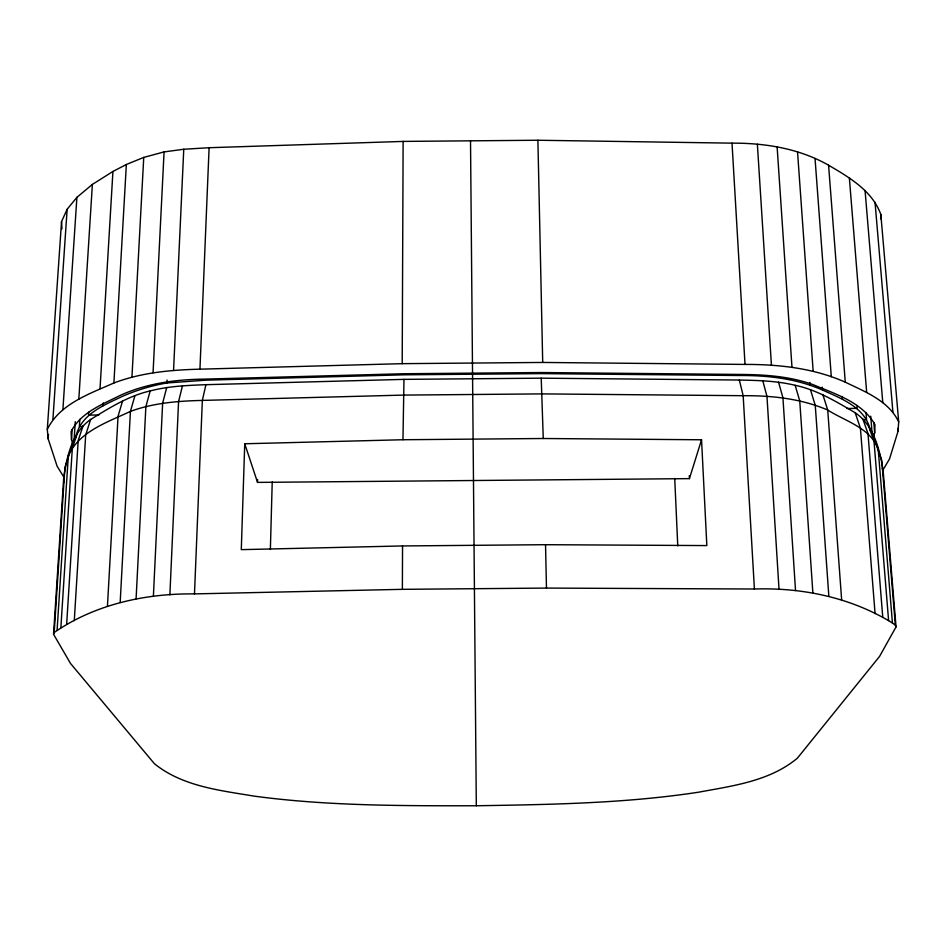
<?xml version="1.0" encoding="UTF-8"?>
<svg xmlns="http://www.w3.org/2000/svg" width="946" height="946" viewBox="0 0 946 946"><rect width="100%" height="100%" fill="white"/><g stroke="black" fill="none" stroke-linecap="round" stroke-linejoin="round"><path stroke-width="1.42" d="M64.044 477.434L57.103 466.177L48.151 438.814L47.3 429.366C59.882 403.788 89.492 393.867 113.91 382.976C141.356 372.558 170.824 369.91 199.949 369.177L402.204 363.666L403.126 141.415L537.896 140.245L732.015 143.153C765.361 142.988 799.287 148.51 828.578 165.219C849.165 177.304 872.307 190.737 880.832 214.458L898.7 421.94L898.002 431.4L889.536 458.905L882.795 470.292M53.544 634.269L63.689 478.144C66.693 456.93 71.991 432.511 90.639 419.445C109.488 407.903 128.36 395.925 150.178 390.935C168.376 386.169 187.213 385.4 205.921 384.691L403.966 379.37L541.218 378.175L739.323 380.032C758.042 380.422 776.879 380.86 795.16 385.306C817.072 389.918 836.146 401.565 855.196 412.763C874.069 425.511 879.792 449.835 883.162 470.99L896.039 626.914L879.555 656.429L797.419 758.124C769.725 781.254 732.76 785.842 698.55 792.204C625.046 803.438 550.513 804.538 476.311 805.756C402.109 805.826 327.576 806.039 253.883 796.094C219.567 790.324 182.531 786.386 154.435 763.741L70.536 663.489L53.544 634.269L54.194 632.507C94.931 604.317 145.471 593.343 194.486 593.899L402.369 589.334L402.547 545.948L545.546 544.695L706.839 545.582L701.542 439.772L543.264 438.506L402.972 439.736L244.742 443.769L241.289 549.65L402.547 545.948M402.972 439.736L403.966 379.37M883.091 475.4L883.162 470.99L882.192 468.235M270.367 549.46L272.223 481.94M701.542 439.772L689.409 478.629L257.537 482.401L257.631 479.468M880.667 218.845L880.832 214.458M199.949 369.177L209.101 147.718L403.126 141.415M194.486 593.899L202.349 400.418L205.921 384.691M873.501 437.017L874.66 432.807L874.991 424.695C862.338 402.204 835.353 394.021 812.933 384.584C789.508 376.212 764.522 374.592 739.855 374.439L541.325 372.535L403.753 373.741L205.294 379.098C176.157 379.405 146.665 383.248 119.953 395.523C102.038 404.533 80.528 412.633 71.056 431.707L71.529 439.819L72.759 444.005M173.556 370.489L183.761 149.255L209.101 147.718M169.878 594.833L178.569 401.565L182.46 385.838M153.394 596.134L162.629 403.209L166.733 387.482M75.715 437.832C79.783 414.549 104.025 405.113 122.933 396.138C137.028 390.012 151.798 385.566 166.945 382.964L167.075 380.055M136.094 598.806L145.873 406.638L150.178 390.935M153.063 372.689L164.072 151.916L183.761 149.255M131.943 377.182L143.745 157.403L164.072 151.916M120.177 602.496L130.43 411.392L134.923 395.724M107.442 606.244L118.061 416.228L122.684 400.596M113.91 382.976L126.35 164.498L143.745 157.403M100.028 388.664L112.929 171.463L126.35 164.498M103.138 405.751L103.303 402.913M88.723 412.16L88.546 415.093L98.869 415.01M66.658 624.218L78.199 440.469L83.177 425.511M79.831 419.291L79.369 426.634L82.314 426.611M74.273 620.682L85.696 434.935L90.639 419.445M57.079 630.284L68.325 455.7C79.381 431.234 107.82 422.093 130.43 411.392C153.441 402.913 178.037 400.998 202.349 400.418L403.15 395.097L542.306 393.891L743.166 395.7C771.924 395.487 801.073 398.633 827.726 410.032C845.357 421.337 869.575 427.367 878.136 448.629L892.433 623L895.354 625.176L896.039 626.914M71.529 439.819L72.192 429.519M60.863 627.825L72.322 448.227L77.347 433.244M73.977 441.983L75.266 421.691M78.814 399.212L92.377 184.423L112.929 171.463M62.897 409.713L76.898 197.347L92.377 184.423M54.194 632.507L64.919 467.371L69.543 453.619M52.917 419.374L67.142 209.267L76.898 197.347M47.3 429.366L61.537 221.612L67.142 209.267M48.151 438.814L48.459 434.415M70.004 452.235L73.386 440.682M166.945 382.964L206.098 380.162L403.989 374.817L541.112 373.623L739.063 375.503C767.466 375.29 796.26 378.53 822.5 390.036C841.562 398.668 865.957 407.679 870.438 430.903M402.204 363.666L542.708 362.448L745.022 364.423C779.137 364.328 813.797 368.195 845.275 382.16C865.058 391.762 888.696 400.761 898.7 421.94M846.895 408.483L857.218 408.388L856.981 405.456M863.639 419.788L866.583 419.764L865.992 412.432M402.369 589.334L546.469 588.081L754.411 589.015C802.421 587.407 851.282 597.588 892.433 623M876.398 445.199L881.755 460.241L895.354 625.176M868.724 426.339L874.009 441.226L888.601 620.6M862.752 418.7L867.99 433.575L882.748 617.099M855.196 412.763L860.411 428.171L875.074 613.694M244.742 443.769L257.537 482.401M822.819 394.482L827.726 410.032L841.644 599.847M872.815 433.706L875.996 443.922M810.497 389.823L815.263 405.408L828.85 596.311M795.16 385.306L799.748 400.927L812.874 592.906M778.558 382.149L782.933 397.793L795.527 590.529M762.807 380.765L766.97 396.433L779.031 589.512M739.323 380.032L743.166 395.7L754.411 589.015M897.754 428.467L898.002 431.4M875.026 202.208L892.906 412.042M865.058 190.465L882.772 402.558M873.82 422.519L874.66 432.807M870.722 416.193L872.129 433.575M849.354 177.824L866.666 392.342M828.578 165.219L845.275 382.16M842.247 396.469L842.46 399.307M815.038 158.479L831.298 376.721M822.287 387.162L822.5 390.036M797.525 151.691L813.158 371.234M809.977 382.456L810.178 385.341M541.218 378.175L543.264 438.506M777.104 146.559L791.968 367.107M757.368 144.253L771.439 365.274M732.015 143.153L745.022 364.423M61.537 221.612L61.951 228.92M689.279 475.708L689.409 478.629M674.723 478.428L677.762 545.901M63.689 478.144L63.843 482.555M537.896 140.245L542.708 362.448M545.546 544.695L546.469 588.081M470.517 140.824L472.539 373.138M472.551 374.214L472.586 378.589M472.586 378.767L474.041 544.742M474.041 545.322L476.311 805.756"/></g></svg>
